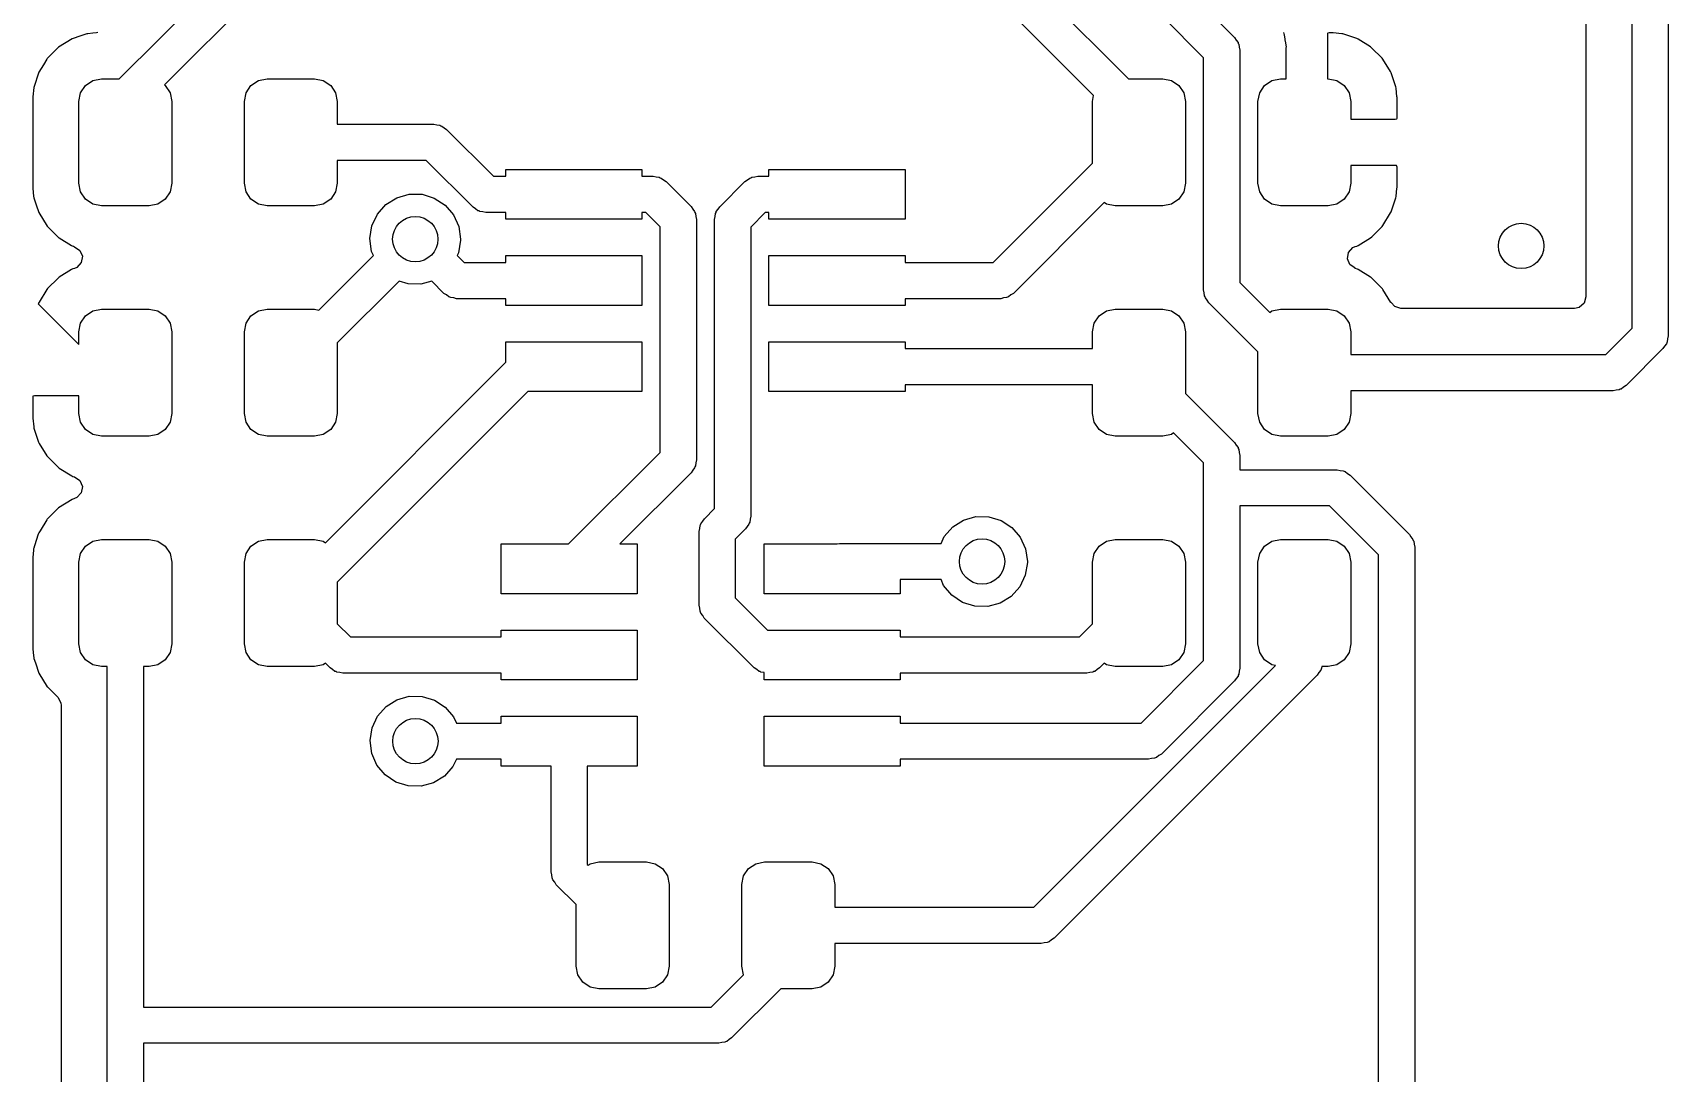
# Model space of a CAD drawing. Extents: x 61 to 228, y -146 to -45.
# Drawn here: x 88.34 to 106.37, y -87.38 to -75.91 of the extents above; entities that cross this region are included whole.
import ezdxf

# ---------------------------------------------------------------- set-up
doc = ezdxf.new("R2010")
doc.units = 0
doc.layers.add('BLACK', color=7, linetype='CONTINUOUS')

msp = doc.modelspace()

# ---------------------------------------------------------------- linework, layer by layer
at = {"layer": 'BLACK', "linetype": 'CONTINUOUS'}
for p, q in [((106.372, -64.1095), (106.372, -79.2483)), ((105.972, -79.1652), (105.972, -64.2694)), ((105.463, -64.6413), (105.463, -78.8199)), ((89.2918, -76.4144), (93.4889, -72.2172)), ((93.713, -72.5589), (89.7899, -76.482)), ((97.9665, -73.9619), (100.419, -76.4144)), ((100.036, -76.5971), (97.6828, -74.2439)), ((101.135, -75.5034), (101.59, -75.9577)), ((101.248, -76.1817), (100.798, -75.7316)), ((88.9339, -75.9191), (88.87, -75.9404)), ((88.9404, -75.9169), (88.9339, -75.9191)), ((88.9339, -75.9191), (88.9339, -75.9191)), ((88.9473, -75.9162), (88.9404, -75.9169)), ((89.0021, -75.9105), (88.9473, -75.9162)), ((88.9473, -75.9162), (88.9473, -75.9162)), ((89.0407, -75.9065), (89.0021, -75.9105)), ((89.0545, -75.9043), (89.0407, -75.9065)), ((102.138, -75.9189), (102.133, -75.9026)), ((102.138, -75.9215), (102.138, -75.9189)), ((102.141, -75.9286), (102.138, -75.9215)), ((102.616, -75.9123), (102.614, -75.9199)), ((102.614, -75.9199), (102.614, -76.4144)), ((102.617, -75.9109), (102.616, -75.9123)), ((102.632, -75.9064), (102.617, -75.9109)), ((102.67, -75.9064), (102.632, -75.9064)), ((102.676, -75.9067), (102.67, -75.9064)), ((102.771, -75.9164), (102.676, -75.9067)), ((102.784, -75.9193), (102.771, -75.9164)), ((102.938, -75.9704), (102.784, -75.9193)), ((88.6223, -76.0659), (88.4973, -76.1911)), ((88.7727, -75.9728), (88.6223, -76.0659)), ((88.87, -75.9404), (88.7727, -75.9728)), ((101.59, -75.9577), (101.607, -75.986)), ((101.607, -75.986), (101.628, -76.0121)), ((101.628, -76.0121), (101.631, -76.0234)), ((101.631, -76.0234), (101.637, -76.0331)), ((101.637, -76.0331), (101.641, -76.0663)), ((101.641, -76.0663), (101.648, -76.0989)), ((101.648, -76.0989), (101.648, -78.6595)), ((102.147, -75.9766), (102.141, -75.9286)), ((102.149, -75.9921), (102.147, -75.9766)), ((102.15, -75.9986), (102.149, -75.9921)), ((102.161, -76.0615), (102.15, -75.9986)), ((102.157, -76.1192), (102.16, -76.0691)), ((102.16, -76.0691), (102.161, -76.0615)), ((102.16, -76.0691), (102.16, -76.0691)), ((102.951, -75.9766), (102.938, -75.9704)), ((103.089, -76.0616), (102.951, -75.9766)), ((103.101, -76.0707), (103.089, -76.0616)), ((103.216, -76.1852), (103.101, -76.0707)), ((88.4553, -76.2593), (88.4045, -76.3417)), ((88.4935, -76.1973), (88.4553, -76.2593)), ((88.4973, -76.1911), (88.4935, -76.1973)), ((88.4935, -76.1973), (88.4935, -76.1973)), ((101.248, -78.7424), (101.248, -76.1817)), ((102.157, -76.1278), (102.157, -76.1192)), ((102.157, -76.4144), (102.157, -76.1278)), ((103.225, -76.1966), (103.216, -76.1852)), ((103.31, -76.3344), (103.225, -76.1966)), ((88.4045, -76.3417), (88.3488, -76.5095)), ((88.9198, -76.4876), (89.0009, -76.4334)), ((89.0009, -76.4334), (89.0966, -76.4144)), ((89.0966, -76.4144), (89.2918, -76.4144)), ((90.7448, -76.4876), (90.8259, -76.4334)), ((90.8259, -76.4334), (90.9216, -76.4144)), ((90.9216, -76.4144), (91.4466, -76.4144)), ((91.4466, -76.4144), (91.5423, -76.4334)), ((91.5423, -76.4334), (91.6234, -76.4876)), ((100.419, -76.4144), (100.798, -76.4144)), ((100.798, -76.4144), (100.893, -76.4334)), ((100.893, -76.4334), (100.974, -76.4876)), ((101.921, -76.4876), (102.002, -76.4334)), ((102.002, -76.4334), (102.098, -76.4144)), ((102.098, -76.4144), (102.157, -76.4144)), ((102.614, -76.4144), (102.623, -76.4144)), ((102.623, -76.4144), (102.718, -76.4334)), ((102.718, -76.4334), (102.799, -76.4876)), ((103.316, -76.3476), (103.31, -76.3344)), ((103.367, -76.5018), (103.316, -76.3476)), ((88.3488, -76.5095), (88.3381, -76.614)), ((88.3381, -76.614), (88.3381, -77.6148)), ((88.8466, -76.6644), (88.8656, -76.5687)), ((88.8656, -76.5687), (88.9198, -76.4876)), ((89.7899, -76.482), (89.7984, -76.4876)), ((89.7984, -76.4876), (89.8526, -76.5687)), ((89.8526, -76.5687), (89.8716, -76.6644)), ((90.6716, -76.6644), (90.6906, -76.5687)), ((90.6906, -76.5687), (90.7448, -76.4876)), ((91.6234, -76.4876), (91.6776, -76.5687)), ((91.6776, -76.5687), (91.6966, -76.6644)), ((100.023, -76.6644), (100.036, -76.5971)), ((100.974, -76.4876), (101.029, -76.5687)), ((101.029, -76.5687), (101.048, -76.6644)), ((101.848, -76.6644), (101.867, -76.5687)), ((101.867, -76.5687), (101.921, -76.4876)), ((102.799, -76.4876), (102.854, -76.5687)), ((102.854, -76.5687), (102.873, -76.6644)), ((103.37, -76.5152), (103.367, -76.5018)), ((103.38, -76.6108), (103.37, -76.5152)), ((103.381, -76.6173), (103.38, -76.6108)), ((103.381, -76.8469), (103.381, -76.6173)), ((88.8466, -77.5644), (88.8466, -76.6644)), ((89.8716, -76.6644), (89.8716, -77.5644)), ((90.6716, -77.5644), (90.6716, -76.6644)), ((91.6966, -76.6644), (91.6966, -76.9144)), ((100.023, -77.3441), (100.023, -76.6644)), ((101.048, -76.6644), (101.048, -77.5644)), ((101.848, -77.5644), (101.848, -76.6644)), ((102.873, -76.6644), (102.873, -76.8604)), ((91.6966, -76.9144), (92.7611, -76.9144)), ((92.7611, -76.9144), (92.7937, -76.9219)), ((92.7937, -76.9219), (92.8269, -76.9256)), ((92.8269, -76.9256), (92.8366, -76.9318)), ((92.8366, -76.9318), (92.8478, -76.9343)), ((92.8478, -76.9343), (92.8739, -76.9552)), ((92.8739, -76.9552), (92.9022, -76.973)), ((92.9022, -76.973), (93.4176, -77.4884)), ((102.873, -76.8604), (103.362, -76.8604)), ((103.362, -76.8604), (103.378, -76.8559)), ((103.378, -76.8559), (103.379, -76.8545)), ((103.379, -76.8545), (103.381, -76.8469)), ((92.678, -77.3144), (91.6966, -77.3144)), ((91.6966, -77.3144), (91.6966, -77.5644)), ((93.1934, -77.8298), (92.678, -77.3144)), ((98.9283, -78.4384), (100.023, -77.3441)), ((93.4176, -77.4884), (93.5561, -77.4884)), ((93.5561, -77.4884), (93.5561, -77.4134)), ((93.5561, -77.4134), (95.0561, -77.4134)), ((95.0561, -77.4134), (95.0561, -77.4884)), ((95.0561, -77.4884), (95.1805, -77.4884)), ((95.1805, -77.4884), (95.213, -77.4959)), ((95.213, -77.4959), (95.2462, -77.4996)), ((95.2462, -77.4996), (95.256, -77.5058)), ((95.256, -77.5058), (95.2672, -77.5083)), ((95.2672, -77.5083), (95.2933, -77.5292)), ((95.2933, -77.5292), (95.3215, -77.547)), ((96.1909, -77.5467), (96.2192, -77.529)), ((96.2192, -77.529), (96.2453, -77.5082)), ((96.2453, -77.5082), (96.2566, -77.5056)), ((96.2566, -77.5056), (96.2663, -77.4995)), ((96.2663, -77.4995), (96.2995, -77.4958)), ((96.2995, -77.4958), (96.3321, -77.4884)), ((96.3321, -77.4884), (96.4561, -77.4884)), ((96.4561, -77.4884), (96.4561, -77.4134)), ((96.4561, -77.4134), (97.9561, -77.4134)), ((97.9561, -77.4134), (97.9561, -77.9634)), ((103.367, -77.3684), (102.873, -77.3684)), ((102.873, -77.3684), (102.873, -77.5644)), ((103.375, -77.3701), (103.367, -77.3684)), ((103.376, -77.3713), (103.375, -77.3701)), ((103.381, -77.3865), (103.376, -77.3713)), ((103.381, -77.6115), (103.381, -77.3865)), ((88.3381, -77.6148), (88.3384, -77.618)), ((88.3384, -77.618), (88.3384, -77.618)), ((88.3384, -77.618), (88.3483, -77.7127)), ((88.3483, -77.7127), (88.3491, -77.7206)), ((88.3491, -77.7206), (88.3513, -77.7271)), ((88.8656, -77.6601), (88.8466, -77.5644)), ((88.9198, -77.7412), (88.8656, -77.6601)), ((89.8526, -77.6601), (89.7984, -77.7412)), ((89.8716, -77.5644), (89.8526, -77.6601)), ((90.6906, -77.6601), (90.6716, -77.5644)), ((90.7448, -77.7412), (90.6906, -77.6601)), ((91.6776, -77.6601), (91.6234, -77.7412)), ((91.6966, -77.5644), (91.6776, -77.6601)), ((92.2325, -77.8015), (92.3524, -77.7258)), ((92.3524, -77.7258), (92.4887, -77.6869)), ((92.4887, -77.6869), (92.6305, -77.6877)), ((92.6305, -77.6877), (92.7663, -77.7284)), ((95.3215, -77.547), (95.5973, -77.8227)), ((95.9137, -77.8239), (96.1909, -77.5467)), ((101.029, -77.6601), (100.974, -77.7412)), ((101.048, -77.5644), (101.029, -77.6601)), ((101.867, -77.6601), (101.848, -77.5644)), ((101.921, -77.7412), (101.867, -77.6601)), ((102.854, -77.6601), (102.799, -77.7412)), ((102.873, -77.5644), (102.854, -77.6601)), ((103.317, -77.88), (103.368, -77.7257)), ((103.368, -77.7257), (103.371, -77.7123)), ((103.371, -77.7123), (103.38, -77.618)), ((103.38, -77.618), (103.381, -77.6115)), ((88.3513, -77.7271), (88.3513, -77.7271)), ((88.3513, -77.7271), (88.3769, -77.804)), ((88.3769, -77.804), (88.4051, -77.8883)), ((88.4051, -77.8883), (88.4981, -78.0387)), ((89.0009, -77.7954), (88.9198, -77.7412)), ((89.0966, -77.8144), (89.0009, -77.7954)), ((89.6216, -77.8144), (89.0966, -77.8144)), ((89.7173, -77.7954), (89.6216, -77.8144)), ((89.7984, -77.7412), (89.7173, -77.7954)), ((90.8259, -77.7954), (90.7448, -77.7412)), ((90.9216, -77.8144), (90.8259, -77.7954)), ((91.4466, -77.8144), (90.9216, -77.8144)), ((91.5423, -77.7954), (91.4466, -77.8144)), ((91.6234, -77.7412), (91.5423, -77.7954)), ((92.1387, -77.9077), (92.2325, -77.8015)), ((92.7663, -77.7284), (92.8852, -77.8055)), ((92.8852, -77.8055), (92.9778, -77.9129)), ((93.2217, -77.8476), (93.1934, -77.8298)), ((93.2478, -77.8685), (93.2217, -77.8476)), ((93.259, -77.871), (93.2478, -77.8685)), ((93.2687, -77.8772), (93.259, -77.871)), ((93.3019, -77.8809), (93.2687, -77.8772)), ((93.3345, -77.8884), (93.3019, -77.8809)), ((93.5561, -77.8884), (93.3345, -77.8884)), ((93.5561, -77.9634), (93.5561, -77.8884)), ((95.0973, -77.8884), (95.0561, -77.8884)), ((95.0561, -77.8884), (95.0561, -77.9634)), ((95.2556, -78.0467), (95.0973, -77.8884)), ((95.5973, -77.8227), (95.615, -77.851)), ((95.615, -77.851), (95.6358, -77.8772)), ((95.6358, -77.8772), (95.6384, -77.8884)), ((95.6384, -77.8884), (95.6445, -77.8981)), ((95.6445, -77.8981), (95.6482, -77.9313)), ((95.8626, -77.9324), (95.8664, -77.8993)), ((95.8664, -77.8993), (95.8725, -77.8895)), ((95.8725, -77.8895), (95.8751, -77.8783)), ((95.8751, -77.8783), (95.8959, -77.8522)), ((95.8959, -77.8522), (95.9137, -77.8239)), ((96.4149, -77.8884), (96.2551, -78.0482)), ((96.4561, -77.8884), (96.4149, -77.8884)), ((96.4561, -77.9634), (96.4561, -77.8884)), ((100.153, -77.7794), (99.1523, -78.7801)), ((100.177, -77.7954), (100.153, -77.7794)), ((100.273, -77.8144), (100.177, -77.7954)), ((100.798, -77.8144), (100.273, -77.8144)), ((100.893, -77.7954), (100.798, -77.8144)), ((100.974, -77.7412), (100.893, -77.7954)), ((102.002, -77.7954), (101.921, -77.7412)), ((102.098, -77.8144), (102.002, -77.7954)), ((102.623, -77.8144), (102.098, -77.8144)), ((102.718, -77.7954), (102.623, -77.8144)), ((102.799, -77.7412), (102.718, -77.7954)), ((103.225, -78.0312), (103.31, -77.8932)), ((103.31, -77.8932), (103.317, -77.88)), ((88.4981, -78.0387), (88.6233, -78.1637)), ((92.0566, -78.1761), (92.0784, -78.0361)), ((92.0784, -78.0361), (92.1387, -77.9077)), ((92.9778, -77.9129), (93.0365, -78.0419)), ((93.0365, -78.0419), (93.0566, -78.1822)), ((95.0561, -77.9634), (93.5561, -77.9634)), ((95.2556, -80.533), (95.2556, -78.0467)), ((95.6482, -77.9313), (95.6556, -77.9639)), ((95.6556, -77.9639), (95.6556, -80.6162)), ((95.8551, -77.965), (95.8626, -77.9324)), ((95.8551, -81.154), (95.8551, -77.965)), ((96.2551, -78.0482), (96.2551, -81.2372)), ((97.9561, -77.9634), (96.4561, -77.9634)), ((103.102, -78.1573), (103.216, -78.0426)), ((103.216, -78.0426), (103.225, -78.0312)), ((88.6233, -78.1637), (88.6295, -78.1675)), ((88.6295, -78.1675), (88.6295, -78.1675)), ((88.6295, -78.1675), (88.7667, -78.2521)), ((88.7667, -78.2521), (88.7739, -78.2565)), ((88.7739, -78.2565), (88.7864, -78.2607)), ((88.7864, -78.2607), (88.7998, -78.2651)), ((88.7998, -78.2651), (88.8582, -78.3056)), ((92.075, -78.3167), (92.0566, -78.1761)), ((93.0564, -78.1945), (93.0329, -78.3343)), ((93.0566, -78.1822), (93.0564, -78.1945)), ((102.895, -78.2758), (102.919, -78.2646)), ((102.919, -78.2646), (102.939, -78.2578)), ((102.939, -78.2578), (102.953, -78.2516)), ((102.953, -78.2516), (103.09, -78.1663)), ((103.09, -78.1663), (103.102, -78.1573)), ((88.8729, -78.441), (88.8246, -78.493)), ((88.8582, -78.3056), (88.8854, -78.3711)), ((88.8854, -78.3711), (88.8729, -78.441)), ((91.4924, -78.9635), (92.0946, -78.3613)), ((92.0946, -78.3613), (92.075, -78.3167)), ((93.0329, -78.3343), (93.0194, -78.3622)), ((93.0194, -78.3622), (93.0956, -78.4384)), ((93.0956, -78.4384), (93.5561, -78.4384)), ((93.5561, -78.4384), (93.5561, -78.3634)), ((93.5561, -78.3634), (95.0561, -78.3634)), ((95.0561, -78.3634), (95.0561, -78.9134)), ((96.4561, -78.9134), (96.4561, -78.3634)), ((96.4561, -78.3634), (97.9561, -78.3634)), ((97.9561, -78.3634), (97.9561, -78.4384)), ((97.9561, -78.4384), (98.9283, -78.4384)), ((102.834, -78.3977), (102.846, -78.3278)), ((102.861, -78.4632), (102.834, -78.3977)), ((102.846, -78.3278), (102.895, -78.2758)), ((88.6174, -78.6115), (88.5029, -78.7262)), ((88.6288, -78.6025), (88.6174, -78.6115)), ((88.7666, -78.5172), (88.6288, -78.6025)), ((88.7798, -78.511), (88.7666, -78.5172)), ((88.8, -78.5042), (88.7798, -78.511)), ((88.8246, -78.493), (88.8, -78.5042)), ((102.919, -78.5037), (102.861, -78.4632)), ((102.921, -78.5042), (102.919, -78.5037)), ((102.945, -78.5123), (102.921, -78.5042)), ((102.952, -78.5161), (102.945, -78.5123)), ((103.09, -78.6013), (102.952, -78.5161)), ((102.952, -78.5161), (102.952, -78.5161)), ((103.096, -78.6051), (103.09, -78.6013)), ((103.221, -78.7301), (103.096, -78.6051)), ((88.4938, -78.7376), (88.4088, -78.8756)), ((88.5029, -78.7262), (88.4938, -78.7376)), ((92.377, -78.6447), (91.6966, -79.325)), ((92.4766, -78.6758), (92.377, -78.6447)), ((92.6184, -78.6784), (92.4766, -78.6758)), ((92.7374, -78.6459), (92.6184, -78.6784)), ((92.8713, -78.7798), (92.7374, -78.6459)), ((92.8996, -78.7976), (92.8713, -78.7798)), ((92.9257, -78.8185), (92.8996, -78.7976)), ((99.124, -78.7978), (99.0978, -78.8186)), ((99.1523, -78.7801), (99.124, -78.7978)), ((101.256, -78.7749), (101.248, -78.7424)), ((101.259, -78.8082), (101.256, -78.7749)), ((101.648, -78.6595), (101.978, -78.9894)), ((103.225, -78.7363), (103.221, -78.7301)), ((103.314, -78.8805), (103.225, -78.7363)), ((88.4026, -78.8888), (88.4, -78.8969)), ((88.4, -78.8969), (88.8466, -79.3436)), ((88.4088, -78.8756), (88.4026, -78.8888)), ((88.9198, -79.0276), (89.0009, -78.9734)), ((89.0009, -78.9734), (89.0966, -78.9544)), ((89.0966, -78.9544), (89.6216, -78.9544)), ((89.6216, -78.9544), (89.7173, -78.9734)), ((89.7173, -78.9734), (89.7984, -79.0276)), ((90.7448, -79.0276), (90.8259, -78.9734)), ((90.8259, -78.9734), (90.9216, -78.9544)), ((90.9216, -78.9544), (91.4466, -78.9544)), ((91.4466, -78.9544), (91.4924, -78.9635)), ((92.9369, -78.821), (92.9257, -78.8185)), ((92.9466, -78.8272), (92.9369, -78.821)), ((92.9798, -78.8309), (92.9466, -78.8272)), ((93.0124, -78.8384), (92.9798, -78.8309)), ((93.5561, -78.8384), (93.0124, -78.8384)), ((93.5561, -78.9134), (93.5561, -78.8384)), ((95.0561, -78.9134), (93.5561, -78.9134)), ((97.9561, -78.9134), (96.4561, -78.9134)), ((99.0111, -78.8384), (97.9561, -78.8384)), ((97.9561, -78.8384), (97.9561, -78.9134)), ((99.0437, -78.831), (99.0111, -78.8384)), ((99.0769, -78.8273), (99.0437, -78.831)), ((99.0866, -78.8212), (99.0769, -78.8273)), ((99.0978, -78.8186), (99.0866, -78.8212)), ((100.096, -79.0276), (100.177, -78.9734)), ((100.177, -78.9734), (100.273, -78.9544)), ((100.273, -78.9544), (100.798, -78.9544)), ((100.798, -78.9544), (100.893, -78.9734)), ((100.893, -78.9734), (100.974, -79.0276)), ((101.265, -78.8179), (101.259, -78.8082)), ((101.268, -78.8291), (101.265, -78.8179)), ((101.289, -78.8552), (101.268, -78.8291)), ((101.306, -78.8836), (101.289, -78.8552)), ((101.848, -79.4247), (101.306, -78.8836)), ((101.978, -78.9894), (102.002, -78.9734)), ((102.002, -78.9734), (102.098, -78.9544)), ((102.098, -78.9544), (102.623, -78.9544)), ((102.623, -78.9544), (102.718, -78.9734)), ((102.718, -78.9734), (102.799, -79.0276)), ((103.315, -78.8797), (103.314, -78.8805)), ((103.356, -78.9259), (103.315, -78.8797)), ((103.424, -78.9459), (103.356, -78.9259)), ((105.337, -78.9459), (103.424, -78.9459)), ((105.39, -78.9345), (105.337, -78.9459)), ((105.443, -78.888), (105.39, -78.9345)), ((105.463, -78.8199), (105.443, -78.888)), ((88.8466, -79.2044), (88.8656, -79.1087)), ((88.8656, -79.1087), (88.9198, -79.0276)), ((89.7984, -79.0276), (89.8526, -79.1087)), ((89.8526, -79.1087), (89.8716, -79.2044)), ((90.6716, -79.2044), (90.6906, -79.1087)), ((90.6906, -79.1087), (90.7448, -79.0276)), ((100.023, -79.2044), (100.042, -79.1087)), ((100.042, -79.1087), (100.096, -79.0276)), ((100.974, -79.0276), (101.029, -79.1087)), ((101.029, -79.1087), (101.048, -79.2044)), ((102.799, -79.0276), (102.854, -79.1087)), ((102.854, -79.1087), (102.873, -79.2044)), ((105.683, -79.4544), (105.972, -79.1652)), ((88.8466, -79.3436), (88.8466, -79.2044)), ((89.8716, -79.2044), (89.8716, -80.1044)), ((90.6716, -80.1044), (90.6716, -79.2044)), ((91.6966, -79.325), (91.6966, -80.1044)), ((93.5561, -79.5396), (93.5561, -79.3134)), ((93.5561, -79.3134), (95.0561, -79.3134)), ((95.0561, -79.3134), (95.0561, -79.8634)), ((96.4561, -79.8634), (96.4561, -79.3134)), ((96.4561, -79.3134), (97.9561, -79.3134)), ((97.9561, -79.3134), (97.9561, -79.3884)), ((100.023, -79.3884), (100.023, -79.2044)), ((101.048, -79.2044), (101.048, -79.8841)), ((102.873, -79.2044), (102.873, -79.4544)), ((106.352, -79.335), (106.331, -79.3611)), ((106.355, -79.3238), (106.352, -79.335)), ((106.361, -79.3141), (106.355, -79.3238)), ((106.365, -79.2809), (106.361, -79.3141)), ((106.372, -79.2483), (106.365, -79.2809)), ((97.9561, -79.3884), (100.023, -79.3884)), ((101.848, -80.1044), (101.848, -79.4247)), ((102.873, -79.4544), (105.683, -79.4544)), ((106.313, -79.3894), (105.907, -79.7961)), ((106.331, -79.3611), (106.313, -79.3894)), ((91.5662, -81.5294), (93.5561, -79.5396)), ((93.7979, -79.8634), (91.6966, -81.9647)), ((95.0561, -79.8634), (93.7979, -79.8634)), ((97.9561, -79.8634), (96.4561, -79.8634)), ((100.023, -79.7884), (97.9561, -79.7884)), ((97.9561, -79.7884), (97.9561, -79.8634)), ((100.023, -80.1044), (100.023, -79.7884)), ((101.048, -79.8841), (101.589, -80.4257)), ((105.766, -79.8544), (102.873, -79.8544)), ((102.873, -79.8544), (102.873, -80.1044)), ((105.798, -79.847), (105.766, -79.8544)), ((105.831, -79.8433), (105.798, -79.847)), ((105.841, -79.8372), (105.831, -79.8433)), ((105.852, -79.8346), (105.841, -79.8372)), ((105.878, -79.8138), (105.852, -79.8346)), ((105.907, -79.7961), (105.878, -79.8138)), ((88.3403, -79.9143), (88.3386, -79.9219)), ((88.3386, -79.9219), (88.3386, -80.1515)), ((88.3415, -79.9129), (88.3403, -79.9143)), ((88.3567, -79.9084), (88.3415, -79.9129)), ((88.8466, -79.9084), (88.3567, -79.9084)), ((88.8466, -80.1044), (88.8466, -79.9084)), ((88.3386, -80.1515), (88.3389, -80.158)), ((88.3389, -80.158), (88.3489, -80.2536)), ((88.8656, -80.2001), (88.8466, -80.1044)), ((88.9198, -80.2812), (88.8656, -80.2001)), ((89.8526, -80.2001), (89.7984, -80.2812)), ((89.8716, -80.1044), (89.8526, -80.2001)), ((90.6906, -80.2001), (90.6716, -80.1044)), ((90.7448, -80.2812), (90.6906, -80.2001)), ((91.6776, -80.2001), (91.6234, -80.2812)), ((91.6966, -80.1044), (91.6776, -80.2001)), ((100.042, -80.2001), (100.023, -80.1044)), ((100.096, -80.2812), (100.042, -80.2001)), ((101.867, -80.2001), (101.848, -80.1044)), ((101.921, -80.2812), (101.867, -80.2001)), ((102.854, -80.2001), (102.799, -80.2812)), ((102.873, -80.1044), (102.854, -80.2001)), ((88.3489, -80.2536), (88.3517, -80.267)), ((88.3517, -80.267), (88.4032, -80.4212)), ((88.4032, -80.4212), (88.4094, -80.4344)), ((89.0009, -80.3354), (88.9198, -80.2812)), ((89.0966, -80.3544), (89.0009, -80.3354)), ((89.6216, -80.3544), (89.0966, -80.3544)), ((89.7173, -80.3354), (89.6216, -80.3544)), ((89.7984, -80.2812), (89.7173, -80.3354)), ((90.8259, -80.3354), (90.7448, -80.2812)), ((90.9216, -80.3544), (90.8259, -80.3354)), ((91.4466, -80.3544), (90.9216, -80.3544)), ((91.5423, -80.3354), (91.4466, -80.3544)), ((91.6234, -80.2812), (91.5423, -80.3354)), ((100.177, -80.3354), (100.096, -80.2812)), ((100.273, -80.3544), (100.177, -80.3354)), ((100.798, -80.3544), (100.273, -80.3544)), ((100.893, -80.3354), (100.798, -80.3544)), ((100.917, -80.3194), (100.893, -80.3354)), ((101.248, -80.6497), (100.917, -80.3194)), ((101.589, -80.4257), (101.607, -80.454)), ((102.002, -80.3354), (101.921, -80.2812)), ((102.098, -80.3544), (102.002, -80.3354)), ((102.623, -80.3544), (102.098, -80.3544)), ((102.718, -80.3354), (102.623, -80.3544)), ((102.799, -80.2812), (102.718, -80.3354)), ((88.4094, -80.4344), (88.4947, -80.5722)), ((88.4947, -80.5722), (88.5037, -80.5836)), ((88.5037, -80.5836), (88.6184, -80.6981)), ((94.2453, -81.5434), (95.2556, -80.533)), ((101.607, -80.454), (101.628, -80.4802)), ((101.628, -80.4802), (101.63, -80.4914)), ((101.63, -80.4914), (101.636, -80.5011)), ((101.636, -80.5011), (101.64, -80.5343)), ((101.64, -80.5343), (101.648, -80.5669)), ((101.648, -80.5669), (101.648, -80.7244)), ((88.6184, -80.6981), (88.6298, -80.7072)), ((88.6298, -80.7072), (88.7678, -80.7922)), ((95.597, -80.7573), (94.8109, -81.5434)), ((95.6148, -80.729), (95.597, -80.7573)), ((95.6357, -80.7029), (95.6148, -80.729)), ((95.6383, -80.6917), (95.6357, -80.7029)), ((95.6444, -80.682), (95.6383, -80.6917)), ((95.6481, -80.6488), (95.6444, -80.682)), ((95.6556, -80.6162), (95.6481, -80.6488)), ((101.248, -82.8301), (101.248, -80.6497)), ((101.648, -80.7244), (102.722, -80.7244)), ((102.722, -80.7244), (102.754, -80.7319)), ((102.754, -80.7319), (102.787, -80.7356)), ((102.787, -80.7356), (102.797, -80.7418)), ((102.797, -80.7418), (102.808, -80.7443)), ((102.808, -80.7443), (102.834, -80.7652)), ((102.834, -80.7652), (102.863, -80.783)), ((102.863, -80.783), (103.518, -81.4382)), ((88.7678, -80.7922), (88.781, -80.7984)), ((88.781, -80.7984), (88.7998, -80.8046)), ((88.7998, -80.8046), (88.8582, -80.845)), ((88.8582, -80.845), (88.8854, -80.9106)), ((88.8854, -80.9106), (88.8729, -80.9805)), ((88.6223, -81.1459), (88.4973, -81.2711)), ((88.7727, -81.0528), (88.6223, -81.1459)), ((88.8, -81.0437), (88.7727, -81.0528)), ((88.8246, -81.0325), (88.8, -81.0437)), ((88.8729, -80.9805), (88.8246, -81.0325)), ((102.638, -81.1244), (101.648, -81.1244)), ((101.648, -81.1244), (101.648, -82.9133)), ((103.176, -81.6622), (102.638, -81.1244)), ((88.4935, -81.2773), (88.4185, -81.3989)), ((88.4973, -81.2711), (88.4935, -81.2773)), ((88.4935, -81.2773), (88.4935, -81.2773)), ((95.6962, -81.3409), (95.7024, -81.3312)), ((95.7024, -81.3312), (95.7049, -81.32)), ((95.7049, -81.32), (95.7258, -81.2939)), ((95.7258, -81.2939), (95.7436, -81.2656)), ((95.7436, -81.2656), (95.8551, -81.154)), ((96.2352, -81.3239), (96.2143, -81.35)), ((96.2378, -81.3127), (96.2352, -81.3239)), ((96.2439, -81.303), (96.2378, -81.3127)), ((96.2476, -81.2698), (96.2439, -81.303)), ((96.2551, -81.2372), (96.2476, -81.2698)), ((98.4819, -81.3564), (98.6018, -81.2808)), ((98.6018, -81.2808), (98.7381, -81.2418)), ((98.7381, -81.2418), (98.8799, -81.2427)), ((98.8799, -81.2427), (99.0157, -81.2833)), ((99.0157, -81.2833), (99.1347, -81.3604)), ((88.3995, -81.4368), (88.3576, -81.563)), ((88.4045, -81.4217), (88.3995, -81.4368)), ((88.4185, -81.3989), (88.4045, -81.4217)), ((89.0009, -81.5134), (89.0966, -81.4944)), ((89.0966, -81.4944), (89.6216, -81.4944)), ((89.6216, -81.4944), (89.7173, -81.5134)), ((90.8259, -81.5134), (90.9216, -81.4944)), ((90.9216, -81.4944), (91.4466, -81.4944)), ((91.4466, -81.4944), (91.5423, -81.5134)), ((95.685, -81.4067), (95.6925, -81.3741)), ((95.685, -82.2198), (95.685, -81.4067)), ((95.6925, -81.3741), (95.6962, -81.3409)), ((96.1965, -81.3783), (96.085, -81.4898)), ((96.085, -81.4898), (96.085, -82.137)), ((96.2143, -81.35), (96.1965, -81.3783)), ((98.3531, -81.5372), (98.3881, -81.4627)), ((98.3881, -81.4627), (98.4819, -81.3564)), ((99.1347, -81.3604), (99.2272, -81.4678)), ((99.2272, -81.4678), (99.2859, -81.5969)), ((100.177, -81.5134), (100.273, -81.4944)), ((100.273, -81.4944), (100.798, -81.4944)), ((100.798, -81.4944), (100.893, -81.5134)), ((102.002, -81.5134), (102.098, -81.4944)), ((102.098, -81.4944), (102.623, -81.4944)), ((102.623, -81.4944), (102.718, -81.5134)), ((103.518, -81.4382), (103.535, -81.4665)), ((103.535, -81.4665), (103.556, -81.4926)), ((103.556, -81.4926), (103.559, -81.5038)), ((103.559, -81.5038), (103.565, -81.5136)), ((88.3466, -81.611), (88.3381, -81.694)), ((88.3481, -81.5964), (88.3466, -81.611)), ((88.3488, -81.5895), (88.3481, -81.5964)), ((88.3481, -81.5964), (88.3481, -81.5964)), ((88.3576, -81.563), (88.3488, -81.5895)), ((88.8466, -81.7444), (88.8656, -81.6487)), ((88.8656, -81.6487), (88.9198, -81.5676)), ((88.9198, -81.5676), (89.0009, -81.5134)), ((89.7173, -81.5134), (89.7984, -81.5676)), ((89.7984, -81.5676), (89.8526, -81.6487)), ((89.8526, -81.6487), (89.8716, -81.7444)), ((90.6716, -81.7444), (90.6906, -81.6487)), ((90.6906, -81.6487), (90.7448, -81.5676)), ((90.7448, -81.5676), (90.8259, -81.5134)), ((91.5423, -81.5134), (91.5662, -81.5294)), ((93.5031, -82.0934), (93.5031, -81.5434)), ((93.5031, -81.5434), (94.2453, -81.5434)), ((94.8109, -81.5434), (95.0031, -81.5434)), ((95.0031, -81.5434), (95.0031, -82.0934)), ((96.4031, -82.0934), (96.4031, -81.5434)), ((96.4031, -81.5434), (97.2071, -81.5434)), ((97.2071, -81.5434), (97.2343, -81.5372)), ((97.2343, -81.5372), (98.3531, -81.5372)), ((99.2859, -81.5969), (99.306, -81.7372)), ((100.023, -81.7444), (100.042, -81.6487)), ((100.042, -81.6487), (100.096, -81.5676)), ((100.096, -81.5676), (100.177, -81.5134)), ((100.893, -81.5134), (100.974, -81.5676)), ((100.974, -81.5676), (101.029, -81.6487)), ((101.029, -81.6487), (101.048, -81.7444)), ((101.848, -81.7444), (101.867, -81.6487)), ((101.867, -81.6487), (101.921, -81.5676)), ((101.921, -81.5676), (102.002, -81.5134)), ((102.718, -81.5134), (102.799, -81.5676)), ((102.799, -81.5676), (102.854, -81.6487)), ((102.854, -81.6487), (102.873, -81.7444)), ((103.176, -89.0144), (103.176, -81.6622)), ((103.565, -81.5136), (103.569, -81.5468)), ((103.569, -81.5468), (103.576, -81.5793)), ((103.576, -81.5793), (103.576, -89.0144)), ((88.3381, -81.694), (88.3381, -82.6948)), ((88.8466, -82.6444), (88.8466, -81.7444)), ((89.8716, -81.7444), (89.8716, -82.6444)), ((90.6716, -82.6444), (90.6716, -81.7444)), ((99.3059, -81.7494), (99.2823, -81.8892)), ((99.306, -81.7372), (99.3059, -81.7494)), ((100.023, -82.4241), (100.023, -81.7444)), ((101.048, -81.7444), (101.048, -82.6444)), ((101.848, -82.6444), (101.848, -81.7444)), ((102.873, -81.7444), (102.873, -82.6444)), ((91.6966, -81.9647), (91.6966, -82.4241)), ((98.3533, -81.9372), (97.9031, -81.9372)), ((97.9031, -81.9372), (97.9031, -82.0934)), ((98.3815, -82.0014), (98.3533, -81.9372)), ((98.4727, -82.1099), (98.3815, -82.0014)), ((99.2205, -82.0168), (99.1254, -82.1219)), ((99.2823, -81.8892), (99.2205, -82.0168)), ((95.0031, -82.0934), (93.5031, -82.0934)), ((95.6924, -82.2524), (95.685, -82.2198)), ((96.085, -82.137), (96.4414, -82.4934)), ((97.9031, -82.0934), (96.4031, -82.0934)), ((98.5907, -82.1885), (98.4727, -82.1099)), ((98.7261, -82.2308), (98.5907, -82.1885)), ((98.8678, -82.2334), (98.7261, -82.2308)), ((99.0046, -82.1961), (98.8678, -82.2334)), ((99.1254, -82.1219), (99.0046, -82.1961)), ((95.6961, -82.2856), (95.6924, -82.2524)), ((95.7022, -82.2953), (95.6961, -82.2856)), ((95.7048, -82.3065), (95.7022, -82.2953)), ((95.7256, -82.3327), (95.7048, -82.3065)), ((95.7433, -82.361), (95.7256, -82.3327)), ((96.2922, -82.9098), (95.7433, -82.361)), ((91.6966, -82.4241), (91.8409, -82.5684)), ((91.8409, -82.5684), (93.5031, -82.5684)), ((93.5031, -82.5684), (93.5031, -82.4934)), ((93.5031, -82.4934), (95.0031, -82.4934)), ((95.0031, -82.4934), (95.0031, -83.0434)), ((96.4414, -82.4934), (97.9031, -82.4934)), ((97.9031, -82.4934), (97.9031, -82.5684)), ((97.9031, -82.5684), (99.8783, -82.5684)), ((99.8783, -82.5684), (100.023, -82.4241)), ((88.3381, -82.6948), (88.3384, -82.698)), ((88.3384, -82.698), (88.3384, -82.698)), ((88.3384, -82.698), (88.3432, -82.7443)), ((88.3432, -82.7443), (88.3491, -82.8006)), ((88.8656, -82.7401), (88.8466, -82.6444)), ((88.9198, -82.8212), (88.8656, -82.7401)), ((89.8526, -82.7401), (89.7984, -82.8212)), ((89.8716, -82.6444), (89.8526, -82.7401)), ((90.6906, -82.7401), (90.6716, -82.6444)), ((90.7448, -82.8212), (90.6906, -82.7401)), ((101.029, -82.7401), (100.974, -82.8212)), ((101.048, -82.6444), (101.029, -82.7401)), ((101.867, -82.7401), (101.848, -82.6444)), ((101.921, -82.8212), (101.867, -82.7401)), ((102.854, -82.7401), (102.799, -82.8212)), ((102.873, -82.6444), (102.854, -82.7401)), ((88.3491, -82.8006), (88.3513, -82.8071)), ((88.3513, -82.8071), (88.3513, -82.8071)), ((88.3513, -82.8071), (88.3674, -82.8556)), ((88.3674, -82.8556), (88.4051, -82.9683)), ((89.0009, -82.8754), (88.9198, -82.8212)), ((89.0966, -82.8944), (89.0009, -82.8754)), ((89.1591, -82.8944), (89.0966, -82.8944)), ((89.1591, -94.3864), (89.1591, -82.8944)), ((89.6216, -82.8944), (89.5591, -82.8944)), ((89.5591, -82.8944), (89.5591, -86.6499)), ((89.7173, -82.8754), (89.6216, -82.8944)), ((89.7984, -82.8212), (89.7173, -82.8754)), ((90.8259, -82.8754), (90.7448, -82.8212)), ((90.9216, -82.8944), (90.8259, -82.8754)), ((91.4466, -82.8944), (90.9216, -82.8944)), ((91.5423, -82.8754), (91.4466, -82.8944)), ((91.5662, -82.8594), (91.5423, -82.8754)), ((91.6167, -82.9098), (91.5662, -82.8594)), ((91.645, -82.9276), (91.6167, -82.9098)), ((91.6711, -82.9485), (91.645, -82.9276)), ((91.6823, -82.951), (91.6711, -82.9485)), ((91.692, -82.9572), (91.6823, -82.951)), ((96.3205, -82.9276), (96.2922, -82.9098)), ((96.3466, -82.9485), (96.3205, -82.9276)), ((96.3578, -82.951), (96.3466, -82.9485)), ((96.3675, -82.9572), (96.3578, -82.951)), ((99.3752, -85.5504), (102.042, -82.8834)), ((100.037, -82.9512), (100.027, -82.9573)), ((100.048, -82.9486), (100.037, -82.9512)), ((100.074, -82.9278), (100.048, -82.9486)), ((100.102, -82.9101), (100.074, -82.9278)), ((100.153, -82.8594), (100.102, -82.9101)), ((100.177, -82.8754), (100.153, -82.8594)), ((100.273, -82.8944), (100.177, -82.8754)), ((100.798, -82.8944), (100.273, -82.8944)), ((100.559, -83.5184), (101.248, -82.8301)), ((100.893, -82.8754), (100.798, -82.8944)), ((100.974, -82.8212), (100.893, -82.8754)), ((101.64, -82.9459), (101.636, -82.9791)), ((101.648, -82.9133), (101.64, -82.9459)), ((102.002, -82.8754), (101.921, -82.8212)), ((102.042, -82.8834), (102.002, -82.8754)), ((102.54, -82.9354), (102.519, -82.9614)), ((102.543, -82.9241), (102.54, -82.9354)), ((102.549, -82.9144), (102.543, -82.9241)), ((102.551, -82.8944), (102.549, -82.9144)), ((102.623, -82.8944), (102.551, -82.8944)), ((102.718, -82.8754), (102.623, -82.8944)), ((102.799, -82.8212), (102.718, -82.8754)), ((88.4051, -82.9683), (88.4981, -83.1187)), ((88.4981, -83.1187), (88.5033, -83.1239)), ((88.5033, -83.1239), (88.6136, -83.234)), ((91.7252, -82.9609), (91.692, -82.9572)), ((91.7578, -82.9684), (91.7252, -82.9609)), ((93.5031, -82.9684), (91.7578, -82.9684)), ((93.5031, -83.0434), (93.5031, -82.9684)), ((95.0031, -83.0434), (93.5031, -83.0434)), ((96.4007, -82.9609), (96.3675, -82.9572)), ((96.4031, -82.9615), (96.4007, -82.9609)), ((96.4031, -83.0434), (96.4031, -82.9615)), ((97.9031, -83.0434), (96.4031, -83.0434)), ((99.9611, -82.9684), (97.9031, -82.9684)), ((97.9031, -82.9684), (97.9031, -83.0434)), ((102.502, -82.9897), (99.5992, -85.8921)), ((99.9937, -82.961), (99.9611, -82.9684)), ((100.027, -82.9573), (99.9937, -82.961)), ((101.589, -83.0544), (100.783, -83.8601)), ((101.607, -83.0261), (101.589, -83.0544)), ((101.628, -83), (101.607, -83.0261)), ((101.63, -82.9888), (101.628, -83)), ((101.636, -82.9791), (101.63, -82.9888)), ((102.519, -82.9614), (102.502, -82.9897)), ((88.6136, -83.234), (88.6477, -83.2963)), ((88.6477, -83.2963), (88.6506, -83.3232)), ((92.2335, -83.3376), (92.3534, -83.262)), ((92.3534, -83.262), (92.4897, -83.223)), ((92.4897, -83.223), (92.6315, -83.2239)), ((92.6315, -83.2239), (92.7673, -83.2645)), ((92.7673, -83.2645), (92.8863, -83.3416)), ((88.6506, -83.3232), (88.6506, -86.8412)), ((92.0794, -83.5722), (92.1397, -83.4439)), ((92.1397, -83.4439), (92.2335, -83.3376)), ((92.8863, -83.3416), (92.9788, -83.449)), ((92.9788, -83.449), (93.0104, -83.5184)), ((93.5031, -83.5184), (93.5031, -83.4434)), ((93.5031, -83.4434), (95.0031, -83.4434)), ((95.0031, -83.4434), (95.0031, -83.9934)), ((96.4031, -83.9934), (96.4031, -83.4434)), ((96.4031, -83.4434), (97.9031, -83.4434)), ((97.9031, -83.4434), (97.9031, -83.5184)), ((92.0576, -83.7123), (92.0794, -83.5722)), ((93.0104, -83.5184), (93.5031, -83.5184)), ((97.9031, -83.5184), (100.559, -83.5184)), ((92.076, -83.8529), (92.0576, -83.7123)), ((92.1331, -83.9826), (92.076, -83.8529)), ((92.2243, -84.0911), (92.1331, -83.9826)), ((92.9721, -83.998), (92.877, -84.1031)), ((93.0107, -83.9184), (92.9721, -83.998)), ((93.5031, -83.9184), (93.0107, -83.9184)), ((93.5031, -83.9934), (93.5031, -83.9184)), ((94.0531, -83.9934), (93.5031, -83.9934)), ((94.0531, -85.1599), (94.0531, -83.9934)), ((95.0031, -83.9934), (94.4531, -83.9934)), ((94.4531, -83.9934), (94.4531, -85.0771)), ((97.9031, -83.9934), (96.4031, -83.9934)), ((100.642, -83.9184), (97.9031, -83.9184)), ((97.9031, -83.9184), (97.9031, -83.9934)), ((100.675, -83.911), (100.642, -83.9184)), ((100.708, -83.9073), (100.675, -83.911)), ((100.718, -83.9012), (100.708, -83.9073)), ((100.729, -83.8986), (100.718, -83.9012)), ((100.755, -83.8778), (100.729, -83.8986)), ((100.783, -83.8601), (100.755, -83.8778)), ((92.3423, -84.1697), (92.2243, -84.0911)), ((92.4777, -84.212), (92.3423, -84.1697)), ((92.6194, -84.2146), (92.4777, -84.212)), ((92.7562, -84.1773), (92.6194, -84.2146)), ((92.877, -84.1031), (92.7562, -84.1773)), ((94.4531, -85.0771), (94.4615, -85.0854)), ((94.4615, -85.0854), (94.4854, -85.0694)), ((94.4854, -85.0694), (94.5811, -85.0504)), ((94.5811, -85.0504), (95.1061, -85.0504)), ((95.1061, -85.0504), (95.2018, -85.0694)), ((95.2018, -85.0694), (95.2829, -85.1236)), ((96.2293, -85.1236), (96.3104, -85.0694)), ((96.3104, -85.0694), (96.4061, -85.0504)), ((96.4061, -85.0504), (96.9311, -85.0504)), ((96.9311, -85.0504), (97.0268, -85.0694)), ((97.0268, -85.0694), (97.1079, -85.1236)), ((94.0605, -85.1925), (94.0531, -85.1599)), ((94.0642, -85.2257), (94.0605, -85.1925)), ((94.0703, -85.2354), (94.0642, -85.2257)), ((94.0729, -85.2466), (94.0703, -85.2354)), ((94.0937, -85.2728), (94.0729, -85.2466)), ((94.1114, -85.3011), (94.0937, -85.2728)), ((95.2829, -85.1236), (95.3371, -85.2047)), ((95.3371, -85.2047), (95.3561, -85.3004)), ((96.1561, -85.3004), (96.1751, -85.2047)), ((96.1751, -85.2047), (96.2293, -85.1236)), ((97.1079, -85.1236), (97.1621, -85.2047)), ((97.1621, -85.2047), (97.1811, -85.3004)), ((94.3311, -85.5207), (94.1114, -85.3011)), ((95.3561, -85.3004), (95.3561, -86.2004)), ((96.1561, -86.2004), (96.1561, -85.3004)), ((97.1811, -85.3004), (97.1811, -85.5504)), ((94.3311, -86.2004), (94.3311, -85.5207)), ((97.1811, -85.5504), (99.3752, -85.5504)), ((99.458, -85.9504), (97.1811, -85.9504)), ((97.1811, -85.9504), (97.1811, -86.2004)), ((99.4906, -85.943), (99.458, -85.9504)), ((99.5238, -85.9393), (99.4906, -85.943)), ((99.5335, -85.9332), (99.5238, -85.9393)), ((99.5447, -85.9306), (99.5335, -85.9332)), ((99.5709, -85.9098), (99.5447, -85.9306)), ((99.5992, -85.8921), (99.5709, -85.9098)), ((94.3501, -86.2961), (94.3311, -86.2004)), ((95.3561, -86.2004), (95.3371, -86.2961)), ((96.175, -86.2952), (96.1561, -86.2004)), ((97.1811, -86.2004), (97.1621, -86.2961)), ((94.4043, -86.3772), (94.3501, -86.2961)), ((94.4854, -86.4314), (94.4043, -86.3772)), ((95.2829, -86.3772), (95.2018, -86.4314)), ((95.3371, -86.2961), (95.2829, -86.3772)), ((95.8202, -86.6499), (96.175, -86.2952)), ((97.1079, -86.3772), (97.0268, -86.4314)), ((97.1621, -86.2961), (97.1079, -86.3772)), ((94.5811, -86.4504), (94.4854, -86.4314)), ((95.1061, -86.4504), (94.5811, -86.4504)), ((95.2018, -86.4314), (95.1061, -86.4504)), ((96.5854, -86.4504), (96.0443, -86.9916)), ((96.9311, -86.4504), (96.5854, -86.4504)), ((97.0268, -86.4314), (96.9311, -86.4504)), ((89.5591, -86.6499), (95.8202, -86.6499)), ((88.6504, -86.877), (88.6501, -86.932)), ((88.6506, -86.8418), (88.6504, -86.877)), ((88.6506, -86.8412), (88.6506, -86.8418)), ((88.6501, -86.932), (88.6505, -86.9335)), ((88.6505, -86.9335), (88.6506, -86.9354)), ((88.6506, -86.9354), (88.6506, -90.1631)), ((95.9031, -87.0499), (89.5591, -87.0499)), ((89.5591, -87.0499), (89.5591, -89.9719)), ((95.9356, -87.0425), (95.9031, -87.0499)), ((95.9689, -87.0388), (95.9356, -87.0425)), ((95.9786, -87.0327), (95.9689, -87.0388)), ((95.9898, -87.0301), (95.9786, -87.0327)), ((96.0159, -87.0093), (95.9898, -87.0301)), ((96.0443, -86.9916), (96.0159, -87.0093))]:
    msp.add_line(p, q, dxfattribs=at)
at = {"layer": 'BLACK'}
for centre in [(92.5566, -78.1822), (104.75, -78.2574), (98.806, -81.7372), (92.5576, -83.7184)]:
    msp.add_circle(centre, 0.25, dxfattribs=at)

doc.saveas('drawing.dxf')
